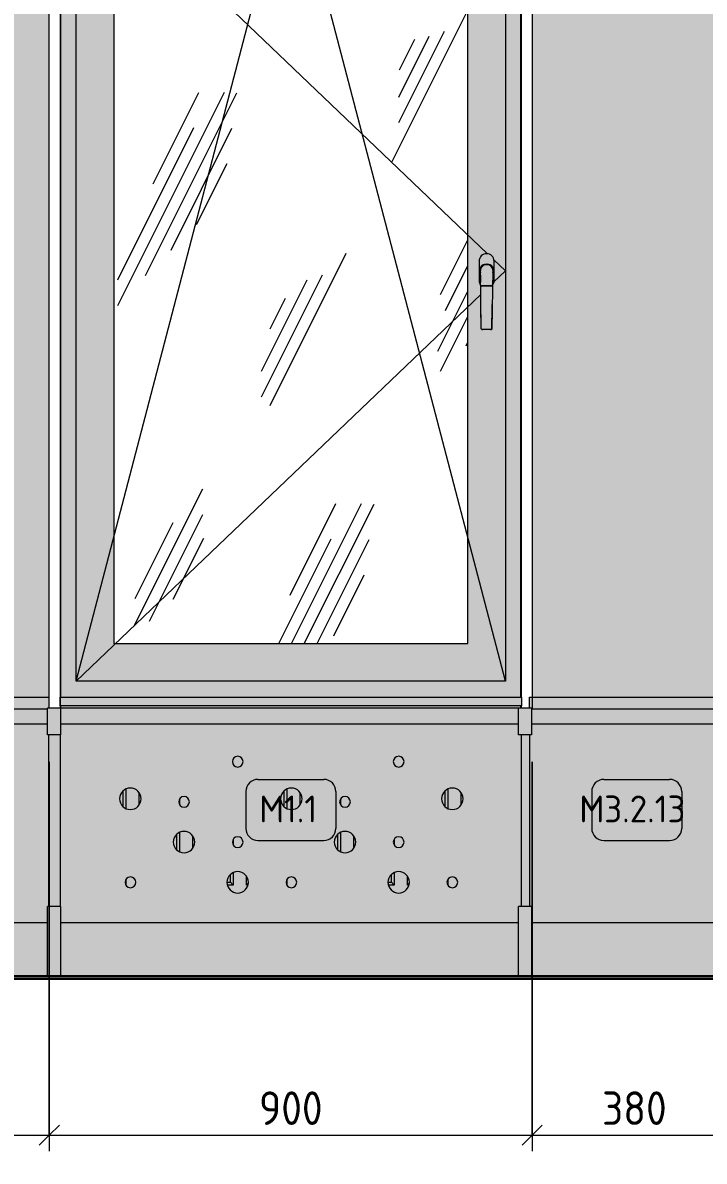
# Model space of a CAD drawing. Header units: millimetres. Extents: x 98018 to 155899, y -1987 to 21700.
# Drawn here: x 118509 to 119779, y 3855 to 5978 of the extents above; entities that cross this region are included whole.
import ezdxf

# ---------------------------------------------------------------- set-up
doc = ezdxf.new("R2010")
doc.units = ezdxf.units.MM
for name, color, linetype, lineweight in [('A-ANNO-DIMS', 7, 'Continuous', 9), ('A-ANNO-DIMS-25', 7, 'Continuous', 9), ('A-GLAZ', 7, 'Continuous', 9), ('A-WALL-PATT', 7, 'Continuous', 9), ('I-WALL', 7, 'Continuous', 9), ('M-EQPM', 7, 'Continuous', 9), ('Знаки', 7, 'Continuous', 9), ('Марки для знаков', 7, 'Continuous', 9)]:
    doc.layers.add(name, color=color, linetype=linetype, lineweight=lineweight)
doc.layers.add('A-FLOR-FNSH-2', color=7, linetype='Continuous', lineweight=30, true_color=0x3c3c3c)
doc.layers.add('M-EQPM-1', color=7, linetype='Continuous', lineweight=9, true_color=0xe6e6e6, transparency=0.7)
doc.styles.add('GOST Common_1', font='GOST_Common.ttf', dxfattribs={"height": 50})
doc.styles.add('ISOCPEUR_1', font='isocpeur.ttf', dxfattribs={"width": 0.9, "height": 62.5})
doc.dimstyles.new('ISO-2_5_0_9К_БОЛЬШОЙ_1', dxfattribs={"dimscale": 304.8, "dimtxt": 62.248823, "dimasz": 0.123031, "dimexe": 0.098425, "dimexo": 0.246063, "dimgap": 0, "dimtad": 1, "dimdec": 0, "dimrnd": 10, "dimzin": 0, "dimdsep": 46, "dimtxsty": 'ISOCPEUR_1', "dimblk1": 'OBLIQUE', "dimblk2": 'OBLIQUE', "dimsah": 1, "dimcen": 0.09, "dimdle": 0.098425, "dimazin": 0, "dimtfac": 1, "dimtdec": 4, "dimtix": 1, "dimtmove": 0, "dimatfit": 3, "dimfxl": 1, "dimtvp": 1, "dimtolj": 1, "dimtzin": 0, "dimarcsym": 2})

# ---------------------------------------------------------------- blocks, each defined once
blk = doc.blocks.new('120_Окно_СКБ_1Ст - 120_Окно_СКБ_1Ст 900х2500_h_ с форточкой-V44-Развертка 2_49-1')
at = {"layer": 'A-GLAZ'}
h = blk.add_hatch(color=256, dxfattribs=at)
h.paths.add_polyline_path([(107400.3, 4700), (107729.4, 4700), (107729.4, 4704), (106871.4, 4704), (106871.4, 4700), (107399.6, 4700)])
h.paths.add_polyline_path([(107296.5, 4720), (107729.4, 4720), (107729.4, 7180), (106871.4, 7180), (106871.4, 4720), (107294.4, 4720)])
h.paths.add_polyline_path([(107081.3, 4750), (106900.4, 4750), (106900.4, 6280), (107700.4, 6280), (107700.4, 4750), (107159.8, 4750)])
h.paths.add_polyline_path([(106922.1, 6310), (106900.4, 6310), (106900.4, 7150), (107700.4, 7150), (107700.4, 6310), (106970.4, 6310)])
h = blk.add_hatch(color=256, dxfattribs=at)
h.paths.add_polyline_path([(106920.4, 4750), (107700.4, 4750), (107700.4, 6280), (106900.4, 6280), (106900.4, 4750)])
h.paths.add_polyline_path([(107630.4, 4820), (106970.4, 4820), (106970.4, 6210), (107630.4, 6210), (107630.4, 4927.1)])
h.paths.add_polyline_path([(107669, 5405.5), (107656.5, 5405.8), (107655.6, 5406.3), (107655.4, 5406.6), (107654.3, 5488.8), (107653.3, 5490), (107651.9, 5493.4), (107651.4, 5497), (107651.4, 5533), (107652.2, 5537.3), (107653.3, 5540), (107655.5, 5542.9), (107658.4, 5545.1), (107662.3, 5546.6), (107665.4, 5547), (107669.1, 5546.5), (107672.4, 5545.1), (107675.3, 5542.9), (107677.6, 5540), (107679, 5536.6), (107679.4, 5533), (107679.4, 5497), (107679, 5493.4), (107677.6, 5490), (107676.5, 5488.6), (107676.2, 5465.4), (107675.3, 5406.3), (107674.4, 5405.7), (107672.4, 5405.5)])
h = blk.add_hatch(dxfattribs=at)
h.set_pattern_fill('FP_13', color=256, style=0, pattern_type=2)
h.set_pattern_definition([(63.435, (63.5, 31.75), (-255.5833, 766.7475), [317.5, -190.5, 317.5, -190.5, -403.903]), (63.435, (63.5, 31.75), (-255.5833, 766.7475), [-1016, 127, -276.903]), (63.435, (47.6, 47.6), (-255.5833, 766.7475), [254, -317.5, 190.5, -190.5, -467.403]), (63.435, (47.6, 47.6), (-255.5833, 766.7475), [-952.5, 222.25, -245.153]), (63.435, (47.6, 95.25), (-255.5833, 766.7475), [190.5, -381, 127, -190.5, -530.903]), (63.435, (47.6, 95.25), (-255.5833, 766.7475), [-889, 285.75, -245.153]), (63.435, (95.25, 47.6), (-255.5833, 766.7475), [190.5, -381, 158.75, -6404.653]), (63.435, (142.9, 95.25), (-255.5833, 766.7475), [95.25, -476.25, 63.5, -6499.903]), (63.435, (63.5, 174.6), (-255.5833, 766.7475), [63.5, -476.25, 63.5, -254, -562.653]), (63.435, (63.5, 174.6), (-255.5833, 766.7475), [-857.25, 158.75, -403.903]), (63.435, (349.25, 127), (-255.5833, 766.7475), [317.5, -476.25, 381, -251.503]), (63.435, (349.25, 79.4), (-255.5833, 766.7475), [444.5, -317.5, 476.25, -188.003]), (63.435, (381, 95.25), (-255.5833, 766.7475), [508, -254, 381, -276.903]), (63.435, (428.6, 142.9), (-255.5833, 766.7475), [317.5, -444.5, 254, -403.903]), (63.435, (381, 238.1), (-255.5833, 766.7475), [158.75, -635, 190.5, -435.653]), (63.435, (476.25, 190.5), (-255.5833, 766.7475), [127, -635, 127, -530.903])])
h.paths.add_polyline_path([(106970.4, 4820), (107630.4, 4820), (107630.4, 6210), (106970.4, 6210), (106970.4, 4927.1)])
h = blk.add_hatch(color=256, dxfattribs=at)
h.paths.add_polyline_path([(107653.4, 5515.3), (107653.6, 5516.9), (107653.4, 5515.4)])
h.paths.add_polyline_path([(107654.4, 5488.6), (107653.4, 5514.7), (107653.3, 5518.7), (107653.6, 5519), (107653.9, 5519.4), (107654.2, 5521.1), (107654.9, 5522.3), (107656.9, 5524.6), (107657.1, 5524.2), (107657.8, 5524.9), (107657.6, 5525.1), (107659.7, 5526.4), (107662.4, 5527.2), (107666.4, 5527.5), (107670.2, 5526.8), (107673, 5525.3), (107675.3, 5523.2), (107676.8, 5520.7), (107677.5, 5518.8), (107677.3, 5518.5), (107677.7, 5517), (107677.6, 5514.7), (107677, 5504.3), (107676.5, 5488.6), (107677.6, 5490), (107679, 5493.6), (107679.4, 5498.4), (107679.4, 5533), (107678.7, 5537.3), (107677.6, 5540), (107675.3, 5542.9), (107672.4, 5545.1), (107669.1, 5546.5), (107665.4, 5547), (107661.8, 5546.5), (107658.4, 5545.1), (107655.5, 5542.9), (107653.3, 5540), (107651.9, 5536.6), (107651.4, 5533), (107651.4, 5497), (107651.9, 5493.4), (107653.3, 5490), (107654.3, 5488.8)])
for points in [[(107654.4, 5486.2), (107655, 5486.6), (107657.4, 5486.9), (107658.4, 5486.9), (107660.4, 5508.5), (107661.4, 5517.1), (107662.9, 5524.1), (107663.9, 5527.4), (107660.7, 5526.8), (107658.3, 5525.7), (107657.5, 5525), (107657.8, 5524.8), (107657.1, 5524.2), (107656.9, 5524.6), (107655.7, 5523.3), (107654.1, 5520.7), (107653.9, 5520.4), (107653.7, 5519.2), (107653.3, 5518.7), (107653.4, 5514.7), (107653.7, 5510.2), (107654.4, 5486.2)], [(107658.4, 5486.9), (107672.4, 5486.9), (107670.3, 5510.6), (107669.1, 5518.8), (107667.9, 5524.1), (107666.4, 5527.5), (107664.3, 5527.2), (107663.3, 5525.1), (107662.3, 5521.4), (107661.4, 5517.1), (107659.9, 5504.3), (107658.5, 5487.8)], [(107658.4, 5405.5), (107658.4, 5486.9), (107655, 5486.6), (107654.4, 5486.1), (107655.6, 5406.3), (107656.5, 5405.8), (107657.7, 5405.5)], [(107672.4, 5405.5), (107672.4, 5486.9), (107658.4, 5486.9), (107658.4, 5405.5), (107669, 5405.5)], [(107672.4, 5405.5), (107674.6, 5405.8), (107675.3, 5406.3), (107675.4, 5406.6), (107676.3, 5486.4), (107674.7, 5486.8), (107672.4, 5486.9), (107672.4, 5412.5)], [(107676.4, 5485.4), (107676.4, 5485.5), (107676.4, 5485.5)]]:
    blk.add_hatch(color=256, dxfattribs=at).paths.add_polyline_path(points)
h = blk.add_hatch(color=256, dxfattribs=at)
h.paths.add_polyline_path([(107676.4, 5486.2), (107677.4, 5512.5), (107677.6, 5518), (107677.5, 5518.8), (107677.5, 5519.2), (107675.8, 5522.6), (107674, 5524.6), (107671.3, 5526.4), (107668.5, 5527.2), (107666.5, 5527.4), (107667.7, 5524.8), (107668.5, 5522.1), (107669.4, 5517.1), (107670.9, 5504.8), (107672.8, 5486.9), (107675.9, 5486.6), (107676.3, 5486.3)])
h.paths.add_polyline_path([(107676.8, 5519.7), (107676.4, 5520.7), (107676.8, 5519.9)])
for p, q in [((106850.4, 4700), (106850.4, 7200)), ((107750.4, 7200), (107750.4, 4700)), ((106900.4, 4750), (106900.4, 6280)), ((106900.4, 4750), (107300.4, 6280)), ((106900.4, 6280), (107667.2, 5546.8)), ((107700.4, 4750), (107300.4, 6280)), ((107700.4, 6280), (107700.4, 4750)), ((106970.4, 6210), (106970.4, 4820)), ((107630.4, 4820), (107630.4, 6210)), ((107651.4, 5533), (107651.4, 5497)), ((107651.4, 5533), (107651.4, 5497)), ((107664.4, 5527.5), (107666.5, 5527.5)), ((107664.4, 5527.5), (107666.4, 5527.5)), ((107666.5, 5526.5), (107664.4, 5526.5)), ((107679.1, 5535.4), (107700.4, 5515)), ((107679.4, 5497), (107679.4, 5533)), ((107679.4, 5497), (107679.4, 5533)), ((107652.9, 5514), (107652.9, 5516)), ((107655.4, 5406.6), (107654, 5515.8)), ((107676.9, 5516), (107675.4, 5406.6)), ((107677.9, 5516), (107677.9, 5514)), ((107700.4, 5515), (107679.1, 5494.6)), ((107654.4, 5486.2), (107654.4, 5485.5)), ((107654.4, 5485.5), (107654.4, 5486.2)), ((107654.4, 5485.5), (107654.4, 5485.5)), ((107656.5, 5486.8), (107657.4, 5486.9)), ((107657.4, 5486.9), (107658.4, 5486.9)), ((107672.4, 5486.9), (107658.4, 5486.9)), ((107658.4, 5486.9), (107672.4, 5486.9)), ((107672.4, 5486.9), (107673.5, 5486.9)), ((107673.5, 5486.9), (107674.4, 5486.8)), ((107676.4, 5485.5), (107676.4, 5486.2)), ((107676.4, 5486.2), (107676.4, 5485.5)), ((107654.6, 5471.2), (106900.4, 4750)), ((107672.4, 5405.5), (107658.4, 5405.5)), ((107672.4, 5405.5), (107658.4, 5405.5)), ((106970.4, 4820), (107630.4, 4820)), ((107700.4, 4750), (106900.4, 4750)), ((107750.4, 4700), (106850.4, 4700))]:
    blk.add_line(p, q, dxfattribs=at)
at = {"layer": 'A-GLAZ', "flags": 128}
for points in [[(107652.9, 5516), (107653.3, 5519), (107654.5, 5521.7), (107656.3, 5524.1), (107658.7, 5526), (107661.5, 5527.1), (107664.4, 5527.5)], [(107666.4, 5527.5), (107669.4, 5527.1), (107672.2, 5526), (107674.6, 5524.1), (107676.4, 5521.7), (107677.6, 5519), (107677.9, 5516)], [(107653.6, 5510.2), (107653.3, 5511), (107652.9, 5514)], [(107653.4, 5511.2), (107653.5, 5510.5), (107653.9, 5504.4), (107654.1, 5497.4), (107654.2, 5493.6)], [(107677.5, 5511.2), (107677.4, 5510.5), (107677, 5504.4), (107676.8, 5497.4), (107676.7, 5493.6)], [(107677.9, 5514), (107677.6, 5511), (107677.3, 5510.2)], [(107658.4, 5486.9), (107657.4, 5486.9), (107656.5, 5486.8), (107655.6, 5486.7), (107655, 5486.6), (107654.6, 5486.4), (107654.4, 5486.2)], [(107654.4, 5486.2), (107654.6, 5486.4), (107655, 5486.6)], [(107655, 5486.6), (107655.6, 5486.7), (107656.4, 5486.8)], [(107676.4, 5486.2), (107676.3, 5486.4), (107675.9, 5486.6), (107675.3, 5486.7), (107674.4, 5486.8), (107673.5, 5486.9), (107672.4, 5486.9)], [(107674.4, 5486.8), (107675.3, 5486.7), (107675.9, 5486.6)], [(107675.9, 5486.6), (107676.3, 5486.4), (107676.4, 5486.2)], [(107655.4, 5406.6), (107654.9, 5447.7), (107654.8, 5457.5)], [(107675.4, 5406.6), (107676, 5447.7), (107676.1, 5457.5)], [(107658.4, 5405.5), (107657.7, 5405.5), (107656.9, 5405.6), (107656.3, 5405.8), (107655.9, 5406), (107655.6, 5406.3), (107655.4, 5406.6)], [(107675.4, 5406.6), (107675.3, 5406.3), (107675, 5406), (107674.6, 5405.8), (107673.9, 5405.6), (107673.2, 5405.5), (107672.4, 5405.5)]]:
    blk.add_lwpolyline(points, dxfattribs=at)
at = {"layer": 'A-GLAZ'}
for centre, radius, start, end in [((107665.4, 5533), 14, 0, 180), ((107665.4, 5533), 14, 0, 180), ((107664.4, 5516), 11.5, 90.2744, 204.8614), ((107664.4, 5516), 10.5, 90.2744, 181.3109), ((107666.4, 5516), 11.5, 335.1322, 89.7256), ((107666.4, 5516), 10.5, 0.0023, 89.7256), ((107665.4, 5497), 14, 180, 217.3919), ((107665.4, 5497), 14, 180, 217.174), ((107665.4, 5497), 14, 322.6053, 0), ((107665.4, 5497), 14, 322.826, 0)]:
    blk.add_arc(centre, radius, start, end, dxfattribs=at)
for centre, start_param, end_param in [((107658.5, 5406.6), 3.142903, 4.711079), ((107672.4, 5406.6), 4.713699, 6.278048)]:
    blk.add_ellipse(centre, major_axis=(3, 0), ratio=0.374607, start_param=start_param, end_param=end_param, dxfattribs=at)
blk = doc.blocks.new('radiator_prado_classic_z_tip_30_po exemplyaru - Classic Z Тип 30-300-V45-Развертка 2_49-1')
at = {"layer": 'M-EQPM-1'}
h = blk.add_hatch(color=256, dxfattribs=at)
h.paths.add_polyline_path([(107501.5, 4355), (107506.7, 4355.7), (107511.5, 4357.7), (107515.6, 4360.9), (107519, 4365.3), (107520.8, 4370), (107521.5, 4375.3), (107520.8, 4380.2), (107518.8, 4385), (107515.6, 4389.1), (107511.2, 4392.5), (107506.5, 4394.3), (107501.5, 4395), (107495.7, 4394.1), (107491.5, 4392.3), (107487.4, 4389.1), (107484.2, 4385), (107482.2, 4380.2), (107481.5, 4375), (107482.2, 4369.8), (107484.2, 4365), (107488.2, 4360.2), (107492.5, 4357.3), (107496.3, 4355.7)])
h.paths.add_polyline_path([(107201.5, 4355), (107206.7, 4355.7), (107211.5, 4357.7), (107215.6, 4360.9), (107219, 4365.3), (107220.8, 4370), (107221.5, 4375), (107220.8, 4380.2), (107218.8, 4385), (107215.6, 4389.1), (107211.2, 4392.5), (107206.5, 4394.3), (107201.5, 4395), (107196.3, 4394.3), (107191.5, 4392.3), (107187.4, 4389.1), (107184.2, 4385), (107182.2, 4380.2), (107181.5, 4375), (107182.2, 4369.8), (107184.2, 4365), (107187.4, 4360.9), (107191.5, 4357.7), (107196.3, 4355.7), (107199.1, 4355.3)])
h.paths.add_polyline_path([(107601.5, 4365), (107605, 4365.7), (107606.5, 4366.3), (107608.6, 4367.9), (107610.2, 4370), (107611.3, 4373.3), (107611.5, 4375), (107611, 4378), (107610.2, 4380), (107608.6, 4382.1), (107606.5, 4383.7), (107604.1, 4384.7), (107601.5, 4385), (107598.9, 4384.7), (107596.5, 4383.7), (107594.3, 4381.9), (107592.8, 4380), (107591.8, 4377.6), (107591.5, 4375), (107591.8, 4372.4), (107592.9, 4369.9), (107594.4, 4367.9), (107596.7, 4366.3), (107598.9, 4365.3)])
h.paths.add_polyline_path([(107301.5, 4365), (107304.1, 4365.3), (107306.5, 4366.3), (107309, 4368.4), (107310.5, 4370.8), (107311.2, 4372.4), (107311.5, 4375), (107311, 4378), (107310.2, 4380), (107308.6, 4382.1), (107306.5, 4383.7), (107304.1, 4384.7), (107301.5, 4385), (107298.9, 4384.7), (107296.5, 4383.7), (107294.4, 4382.1), (107292.8, 4380), (107291.8, 4377.6), (107291.5, 4375), (107291.8, 4372.4), (107292.9, 4369.9), (107294.4, 4367.9), (107297.2, 4366), (107298.9, 4365.3)])
h.paths.add_polyline_path([(107001.5, 4365), (107004.1, 4365.3), (107006.5, 4366.3), (107008.6, 4367.9), (107010.2, 4370), (107011.2, 4372.4), (107011.5, 4375), (107011, 4378), (107010.2, 4380), (107008.6, 4382.1), (107006.5, 4383.7), (107004.1, 4384.7), (107001.5, 4385), (106998.9, 4384.7), (106996.3, 4383.5), (106994.4, 4382.1), (106992.8, 4380), (106991.8, 4377.6), (106991.5, 4374.9), (106991.8, 4372.4), (106992.9, 4369.9), (106994.4, 4367.9), (106996.5, 4366.3), (106998.9, 4365.3)])
h.paths.add_polyline_path([(107401.5, 4430), (107406.7, 4430.7), (107411.5, 4432.7), (107415.6, 4435.9), (107418.8, 4440), (107420.8, 4445), (107421.5, 4450), (107420.8, 4455.2), (107418.8, 4460), (107415.6, 4464.1), (107411.2, 4467.5), (107406.5, 4469.3), (107401.5, 4470), (107395.4, 4468.9), (107391.5, 4467.3), (107387.4, 4464.1), (107384.2, 4460), (107382.2, 4455.2), (107381.5, 4450), (107382.2, 4444.8), (107384.2, 4440), (107387.9, 4435.4), (107391.5, 4432.7), (107396.3, 4430.7), (107399.8, 4430.2)])
h.paths.add_polyline_path([(107101.5, 4430), (107106.7, 4430.7), (107111.5, 4432.7), (107115.6, 4435.9), (107118.8, 4440), (107120.8, 4445), (107121.5, 4450), (107120.5, 4455.8), (107118.8, 4460), (107115.6, 4464.1), (107111.5, 4467.3), (107106.5, 4469.3), (107101.5, 4470), (107096.3, 4469.3), (107091.5, 4467.3), (107087.4, 4464.1), (107084.2, 4460), (107082.2, 4455.2), (107081.5, 4450), (107082.2, 4444.8), (107084.2, 4440), (107087.9, 4435.4), (107091.5, 4432.7), (107096.3, 4430.7)])
h.paths.add_polyline_path([(107201.5, 4440), (107204.1, 4440.3), (107206.7, 4441.5), (107208.6, 4442.9), (107210.2, 4445), (107211.3, 4448.5), (107211.5, 4450), (107211.2, 4452.6), (107210.2, 4455), (107208, 4457.5), (107206.5, 4458.7), (107204.1, 4459.7), (107201.5, 4460), (107198.9, 4459.7), (107196.5, 4458.7), (107194.4, 4457.1), (107192.8, 4455), (107191.8, 4452.6), (107191.5, 4450), (107191.8, 4447.4), (107192.9, 4444.9), (107194.5, 4442.9), (107196.5, 4441.3), (107199.1, 4440.3)])
h.paths.add_polyline_path([(107501.5, 4440), (107504.1, 4440.3), (107506.7, 4441.5), (107508.6, 4442.9), (107510.2, 4445), (107511.2, 4447.4), (107511.5, 4450), (107511.2, 4452.6), (107510.2, 4455), (107508.6, 4457.1), (107506.5, 4458.7), (107503.2, 4459.8), (107501.5, 4460), (107498.9, 4459.7), (107496.5, 4458.7), (107494.4, 4457.1), (107492.8, 4455), (107491.8, 4452.6), (107491.6, 4449.6), (107491.8, 4447.4), (107493.5, 4444.1), (107494.4, 4442.9), (107496.5, 4441.3), (107498.9, 4440.3), (107500.9, 4440.1)])
h.paths.add_polyline_path([(107601.5, 4510.7), (107606.7, 4511.4), (107611.5, 4513.4), (107615.6, 4516.5), (107618.8, 4520.7), (107620.8, 4525.5), (107621.5, 4530.7), (107620.8, 4535.9), (107618.8, 4540.7), (107615.6, 4544.8), (107611.5, 4548), (107606.7, 4550), (107601.5, 4550.7), (107596.3, 4550), (107591.5, 4548), (107587.4, 4544.8), (107584.2, 4540.7), (107582.2, 4535.9), (107581.5, 4530.7), (107582.2, 4525.5), (107584.2, 4520.7), (107587.9, 4516.1), (107591.7, 4513.3), (107596.3, 4511.4), (107598.9, 4511)])
h.paths.add_polyline_path([(107301.5, 4510.7), (107306.7, 4511.4), (107311.5, 4513.4), (107315.6, 4516.5), (107318.8, 4520.7), (107320.8, 4525.5), (107321.5, 4530.7), (107320.8, 4535.9), (107318.8, 4540.7), (107315.6, 4544.8), (107311.5, 4548), (107306.7, 4550), (107301.5, 4550.7), (107296.3, 4550), (107291.5, 4548), (107287.4, 4544.8), (107284.2, 4540.7), (107282.2, 4535.9), (107281.5, 4530.5), (107282.2, 4525.5), (107284.2, 4520.7), (107287.9, 4516.1), (107291.5, 4513.4), (107296.3, 4511.4), (107298.9, 4511)])
h.paths.add_polyline_path([(107001.5, 4510.7), (107006.7, 4511.4), (107011.5, 4513.4), (107015.6, 4516.5), (107018.8, 4520.7), (107020.8, 4525.5), (107021.5, 4530.7), (107020.8, 4535.9), (107018.8, 4540.7), (107015.6, 4544.8), (107011.5, 4548), (107006.7, 4550), (107001.5, 4550.7), (106996.3, 4550), (106991.5, 4548), (106987.4, 4544.8), (106984.2, 4540.7), (106982.2, 4535.9), (106981.5, 4530.7), (106982.2, 4525.5), (106984.2, 4520.7), (106987.9, 4516.1), (106991.5, 4513.4), (106996.5, 4511.3), (106998.9, 4511)])
h.paths.add_polyline_path([(107401.5, 4515), (107404.1, 4515.3), (107406.7, 4516.5), (107408.6, 4517.9), (107410.2, 4520), (107411.2, 4522.4), (107411.5, 4525), (107410.9, 4528.2), (107410.2, 4530), (107408.6, 4532.1), (107406.5, 4533.7), (107404.1, 4534.7), (107401.5, 4535), (107398.9, 4534.7), (107396.5, 4533.7), (107394.4, 4532.1), (107392.8, 4530), (107391.8, 4527.6), (107391.5, 4525), (107391.8, 4522.4), (107392.9, 4519.9), (107394.4, 4517.9), (107396.5, 4516.3), (107398.9, 4515.3)])
h.paths.add_polyline_path([(107101.5, 4515), (107104.1, 4515.3), (107106.7, 4516.5), (107108.6, 4517.9), (107110.2, 4520), (107111.2, 4522.4), (107111.5, 4525), (107111.2, 4527.6), (107109.8, 4530.5), (107108.6, 4532.1), (107106.5, 4533.7), (107104.1, 4534.7), (107101.5, 4535), (107098.9, 4534.7), (107096.5, 4533.7), (107094.4, 4532.1), (107092.8, 4530), (107091.8, 4527.6), (107091.5, 4525), (107091.8, 4522.4), (107092.9, 4519.9), (107094.4, 4517.9), (107096.5, 4516.3), (107099.1, 4515.3), (107101.5, 4515)])
h.paths.add_polyline_path([(107501.5, 4590), (107504.1, 4590.3), (107506.7, 4591.5), (107508.6, 4592.9), (107510.2, 4595), (107511.2, 4597.4), (107511.4, 4600.4), (107510.8, 4603.5), (107509.8, 4605.4), (107508.2, 4607.3), (107506.3, 4608.8), (107504.1, 4609.7), (107501, 4609.9), (107498.9, 4609.7), (107496.2, 4608.4), (107494.1, 4606.7), (107492.8, 4604.8), (107491.8, 4602.6), (107491.5, 4600), (107491.8, 4597.4), (107493.5, 4594.1), (107494.4, 4592.9), (107496.5, 4591.3), (107498.9, 4590.3)])
h.paths.add_polyline_path([(107201.5, 4590), (107204.1, 4590.3), (107206.7, 4591.5), (107208.6, 4592.9), (107210.2, 4595), (107211.3, 4598.4), (107211.5, 4600), (107211, 4603.1), (107210.2, 4605), (107208.6, 4607.1), (107206.3, 4608.8), (107204.1, 4609.7), (107201.5, 4610), (107198, 4609.3), (107195.8, 4608.1), (107193.8, 4606.3), (107192.6, 4604.3), (107191.8, 4602.6), (107191.5, 4600), (107191.8, 4597.4), (107192.9, 4594.9), (107194.4, 4592.9), (107196.5, 4591.3), (107199.1, 4590.3)])
at = {"layer": 'M-EQPM'}
for p, q in [((106987.9, 4516.1), (106987.9, 4545.3)), ((106992.9, 4548.6), (106992.9, 4512.8)), ((107287.9, 4516.1), (107287.9, 4545.3)), ((107292.9, 4548.6), (107292.9, 4512.8)), ((107587.9, 4516.1), (107587.9, 4545.3)), ((107592.9, 4548.6), (107592.9, 4512.8)), ((107017.9, 4519.5), (107017.9, 4541.8)), ((107092.9, 4530.1), (107092.9, 4519.9)), ((107317.9, 4519.5), (107317.9, 4541.8)), ((107392.9, 4530.1), (107392.9, 4519.9)), ((107617.9, 4519.5), (107617.9, 4541.8)), ((107087.9, 4435.4), (107087.9, 4464.6)), ((107092.9, 4467.9), (107092.9, 4432.1)), ((107117.9, 4439), (107117.9, 4461.1)), ((107387.9, 4435.4), (107387.9, 4464.6)), ((107392.9, 4467.9), (107392.9, 4432.1)), ((107417.9, 4439), (107417.9, 4461.1)), ((107192.9, 4455.1), (107192.9, 4444.9)), ((107492.9, 4455.1), (107492.9, 4444.9)), ((106992.9, 4380.1), (106992.9, 4370)), ((107181.5, 4375), (107187.9, 4375)), ((107187.9, 4375), (107187.9, 4389.6)), ((107192.9, 4370), (107187.9, 4375)), ((107192.9, 4392.9), (107192.9, 4370)), ((107217.9, 4370), (107217.9, 4386.1)), ((107221.3, 4373.3), (107217.9, 4370)), ((107292.9, 4380.1), (107292.9, 4370)), ((107481.5, 4375), (107487.9, 4375)), ((107487.9, 4375), (107487.9, 4389.6)), ((107492.9, 4370), (107487.9, 4375)), ((107492.9, 4392.9), (107492.9, 4370)), ((107517.9, 4370), (107517.9, 4386.1)), ((107521.3, 4373.3), (107517.9, 4370)), ((107592.9, 4380.1), (107592.9, 4370)), ((107192.9, 4370), (107182.2, 4370)), ((107220.8, 4370), (107217.9, 4370)), ((107492.9, 4370), (107482.2, 4370)), ((107520.8, 4370), (107517.9, 4370))]:
    blk.add_line(p, q, dxfattribs=at)
blk = doc.blocks.new('Зашивка радиатора_ с перфорацией М1_1 - Зашивка радиатора_ с перфорацией М1_1-V47-Развертка 2_49-1')
at = {"layer": 'Знаки'}
blk.add_hatch(color=256, dxfattribs=at).paths.add_polyline_path([(107730.4, 4704), (107730.7, 4704), (107730.7, 4720), (106870.5, 4720), (106870.5, 4704), (107709.4, 4704)])
h = blk.add_hatch(color=256, dxfattribs=at)
h.paths.add_polyline_path([(107552.4, 4300), (107724.8, 4300), (107724.8, 4330), (107730.5, 4330), (107730.5, 4650), (107724.8, 4650), (107724.8, 4670), (106871.3, 4669.8), (106871.3, 4650), (106870.5, 4650), (106870.5, 4330), (106871.3, 4330), (106871.3, 4300), (107395.4, 4300)])
h.paths.add_polyline_path([(107501.5, 4355), (107496.3, 4355.7), (107491.5, 4357.7), (107487.4, 4360.9), (107484, 4365.3), (107482.2, 4370), (107481.5, 4375), (107482.2, 4380.2), (107484.2, 4385), (107487.9, 4389.6), (107491.5, 4392.3), (107496.5, 4394.3), (107501.5, 4395), (107506.7, 4394.3), (107511.5, 4392.3), (107515.6, 4389.1), (107519, 4384.7), (107520.8, 4380), (107521.5, 4375), (107520.7, 4369.4), (107518.8, 4365), (107515.6, 4360.9), (107511.5, 4357.7), (107506.7, 4355.7)])
h.paths.add_polyline_path([(107201.5, 4355), (107196.3, 4355.7), (107191.5, 4357.7), (107187.2, 4361.1), (107183.9, 4365.6), (107182.2, 4370), (107181.5, 4375), (107182.2, 4380.2), (107184.2, 4385), (107187.9, 4389.6), (107191.5, 4392.3), (107196.5, 4394.3), (107201.5, 4395), (107206.7, 4394.3), (107211.5, 4392.3), (107215.8, 4388.9), (107219, 4384.7), (107220.8, 4380), (107221.5, 4375), (107220.8, 4369.8), (107218.5, 4364.5), (107215.6, 4360.9), (107211.5, 4357.7), (107206.7, 4355.7)])
h.paths.add_polyline_path([(107601.5, 4365), (107598.9, 4365.3), (107596.5, 4366.3), (107594.4, 4367.9), (107592.8, 4370.2), (107591.8, 4372.4), (107591.5, 4375), (107592, 4378), (107592.9, 4380.1), (107594.4, 4382.1), (107596.5, 4383.7), (107598.9, 4384.7), (107601.5, 4385), (107604.1, 4384.7), (107606.5, 4383.7), (107608.6, 4382.1), (107610.2, 4380), (107611.3, 4376.7), (107611.5, 4375), (107611.2, 4372.4), (107610.2, 4370), (107608.6, 4367.9), (107606.5, 4366.3), (107604.1, 4365.3)])
h.paths.add_polyline_path([(107301.5, 4365), (107298.9, 4365.3), (107296.5, 4366.3), (107294.4, 4367.9), (107292.8, 4370.2), (107291.8, 4372.4), (107291.5, 4375), (107292, 4378), (107292.9, 4380.1), (107294.4, 4382.1), (107296.5, 4383.7), (107298.9, 4384.7), (107301.5, 4385), (107304.1, 4384.7), (107306.5, 4383.7), (107308.6, 4382.1), (107310.2, 4380), (107311.2, 4377.6), (107311.5, 4375), (107311.2, 4372.4), (107310.2, 4370), (107308.6, 4367.9), (107306.5, 4366.3), (107304.1, 4365.3)])
h.paths.add_polyline_path([(107001.5, 4365), (106998.9, 4365.3), (106996.5, 4366.3), (106994.4, 4367.9), (106992.8, 4370), (106991.8, 4372.4), (106991.5, 4375), (106992, 4378), (106992.9, 4380.1), (106994.4, 4382.1), (106996.5, 4383.7), (106998.9, 4384.7), (107001.5, 4385), (107004.1, 4384.7), (107006.5, 4383.7), (107008.6, 4382.1), (107010.2, 4380), (107011.2, 4377.6), (107011.5, 4375), (107011.2, 4372.4), (107010.2, 4370), (107008.6, 4367.9), (107006.5, 4366.3), (107004.1, 4365.3), (107002.8, 4365.2)])
h.paths.add_polyline_path([(107401.5, 4430), (107395.4, 4431.1), (107391.5, 4432.7), (107387.4, 4435.9), (107384.2, 4440), (107382.2, 4444.8), (107381.5, 4450), (107382.2, 4455.2), (107384.2, 4460), (107387.9, 4464.6), (107391.5, 4467.3), (107396.5, 4469.3), (107401.5, 4470), (107406.7, 4469.3), (107411.5, 4467.3), (107415.6, 4464.1), (107419, 4459.7), (107420.8, 4455), (107421.5, 4450), (107420.8, 4444.8), (107418.8, 4440), (107415.6, 4435.9), (107411.5, 4432.7), (107406.7, 4430.7)])
h.paths.add_polyline_path([(107101.5, 4430), (107096.3, 4430.7), (107091.5, 4432.7), (107087.4, 4435.9), (107084.2, 4440), (107082.2, 4444.8), (107081.5, 4450), (107082.2, 4455.2), (107084.2, 4460), (107087.9, 4464.6), (107091.5, 4467.3), (107096.5, 4469.3), (107101.5, 4470), (107106.7, 4469.3), (107111.5, 4467.3), (107115.6, 4464.1), (107118.8, 4460), (107120.8, 4455), (107121.5, 4450), (107120.5, 4444.2), (107118.8, 4440), (107115.6, 4435.9), (107110.9, 4432.4), (107106.7, 4430.7)])
h.paths.add_polyline_path([(107201.5, 4440), (107198.9, 4440.3), (107196.5, 4441.3), (107194.4, 4442.9), (107192.8, 4445), (107191.8, 4447.4), (107191.5, 4450), (107191.8, 4452.6), (107192.9, 4455.1), (107194.4, 4457.1), (107196.5, 4458.7), (107199.1, 4459.7), (107201.5, 4460), (107204.1, 4459.7), (107206.5, 4458.7), (107208.6, 4457.1), (107210.2, 4455), (107211.2, 4452.6), (107211.5, 4450), (107211.2, 4447.4), (107209.5, 4444.2), (107208.6, 4442.9), (107206.5, 4441.3), (107204.1, 4440.3)])
h.paths.add_polyline_path([(107501.5, 4440), (107498.9, 4440.3), (107496.5, 4441.3), (107494.4, 4442.9), (107492.8, 4445), (107491.8, 4447.4), (107491.5, 4450), (107491.8, 4452.6), (107493.5, 4455.9), (107494.4, 4457.1), (107496.5, 4458.7), (107498.9, 4459.7), (107501.5, 4460), (107504.1, 4459.7), (107506.5, 4458.7), (107508.6, 4457.1), (107510.2, 4455), (107511.2, 4452.6), (107511.5, 4450), (107511.2, 4447.4), (107510.2, 4445), (107508.6, 4442.9), (107506.5, 4441.3), (107504.1, 4440.3)])
h.paths.add_polyline_path([(107601.5, 4510.7), (107596.3, 4511.4), (107591.5, 4513.4), (107587.4, 4516.5), (107584.2, 4520.7), (107582.2, 4525.5), (107581.5, 4530.7), (107582.2, 4535.9), (107584.2, 4540.7), (107587.4, 4544.8), (107591.7, 4548.1), (107596.3, 4550), (107601.5, 4550.7), (107606.7, 4550), (107611.5, 4548), (107615.6, 4544.8), (107618.8, 4540.7), (107620.8, 4535.9), (107621.5, 4530.7), (107620.8, 4525.5), (107618.8, 4520.7), (107615.6, 4516.5), (107611.5, 4513.4), (107606.5, 4511.3)])
h.paths.add_polyline_path([(107301.5, 4510.7), (107296.3, 4511.4), (107291.5, 4513.4), (107287.4, 4516.5), (107284.2, 4520.7), (107282.2, 4525.5), (107281.6, 4531.6), (107282.2, 4535.9), (107284.2, 4540.7), (107287.4, 4544.8), (107291.5, 4548), (107296.3, 4550), (107301.5, 4550.7), (107306.7, 4550), (107311.5, 4548), (107315.6, 4544.8), (107318.8, 4540.7), (107320.8, 4535.9), (107321.4, 4530), (107320.6, 4525), (107318.8, 4520.7), (107315.6, 4516.5), (107311.5, 4513.4), (107306.7, 4511.4), (107302, 4510.7)])
h.paths.add_polyline_path([(107001.5, 4510.7), (106996.3, 4511.4), (106991.5, 4513.4), (106987.4, 4516.5), (106984.2, 4520.7), (106982.2, 4525.5), (106981.5, 4530.7), (106982.2, 4535.9), (106984.2, 4540.7), (106987.4, 4544.8), (106991.5, 4548), (106996.3, 4550), (107001.5, 4550.7), (107006.7, 4550), (107011.5, 4548), (107015.6, 4544.8), (107018.8, 4540.7), (107020.8, 4535.9), (107021.4, 4530), (107020.6, 4525), (107018.8, 4520.7), (107015.6, 4516.5), (107011.5, 4513.4), (107006.7, 4511.4), (107002, 4510.7)])
h.paths.add_polyline_path([(107401.5, 4515), (107398.9, 4515.3), (107396.5, 4516.3), (107394.4, 4517.9), (107392.6, 4520.7), (107391.8, 4522.4), (107391.5, 4525), (107391.8, 4527.6), (107392.9, 4530.1), (107394.4, 4532.1), (107396.5, 4533.7), (107398.9, 4534.7), (107401.5, 4535), (107404.1, 4534.7), (107406.5, 4533.7), (107408.6, 4532.1), (107410.2, 4530), (107411.2, 4527.6), (107411.5, 4525), (107411.2, 4522.4), (107410, 4519.7), (107408.6, 4517.9), (107406.5, 4516.3), (107404.1, 4515.3)])
h.paths.add_polyline_path([(107101.5, 4515), (107098.9, 4515.3), (107096.3, 4516.5), (107094.4, 4517.9), (107092.6, 4520.7), (107091.8, 4522.4), (107091.5, 4525), (107091.8, 4527.6), (107093.2, 4530.5), (107094.4, 4532.1), (107096.5, 4533.7), (107098.9, 4534.7), (107101.5, 4535), (107104.1, 4534.7), (107106.5, 4533.7), (107108.6, 4532.1), (107110.2, 4530), (107111.2, 4527.6), (107111.5, 4525), (107111.2, 4522.4), (107110.2, 4520), (107108.6, 4517.9), (107106.5, 4516.3), (107104.1, 4515.3)])
h.paths.add_polyline_path([(107501.5, 4590), (107498.9, 4590.3), (107496.3, 4591.5), (107494.4, 4592.9), (107492.8, 4595), (107491.8, 4597.4), (107491.5, 4600.2), (107492, 4603.1), (107493.5, 4605.9), (107494.8, 4607.4), (107496.7, 4608.8), (107498.9, 4609.7), (107501.5, 4610), (107504.9, 4609.3), (107506.5, 4608.7), (107508.6, 4607.1), (107510.2, 4605), (107511.2, 4602.6), (107511.5, 4600), (107511.1, 4597.3), (107510.2, 4595), (107508.6, 4592.9), (107506.5, 4591.3), (107504.1, 4590.3)])
h.paths.add_polyline_path([(107201.5, 4590), (107198.9, 4590.3), (107196.3, 4591.5), (107194.4, 4593), (107192.4, 4596), (107191.7, 4598.4), (107191.6, 4600.5), (107192, 4603.1), (107192.8, 4605), (107194.4, 4607.1), (107196.5, 4608.7), (107199.1, 4609.7), (107201.5, 4610), (107204.9, 4609.3), (107207.2, 4608.1), (107208.6, 4607.1), (107210.2, 4605), (107211.2, 4602.6), (107211.5, 4600), (107211.2, 4597.4), (107210.2, 4595), (107208.6, 4592.9), (107206.5, 4591.3), (107204.1, 4590.3)])
for p, q in [((106870.5, 4720), (107730.7, 4720)), ((106870.5, 4704), (106870.5, 4720)), ((107730.7, 4720), (107730.7, 4704)), ((107730.7, 4704), (106870.5, 4704)), ((107724.8, 4670), (106871.3, 4670)), ((106870.5, 4650), (106870.5, 4330)), ((107730.5, 4330), (107730.5, 4650)), ((106871.3, 4300), (107724.8, 4300))]:
    blk.add_line(p, q, dxfattribs=at)
for centre, radius, start, end in [((107201.5, 4600), 10, 0, 180), ((107501.5, 4600), 10, 0, 180), ((107201.5, 4600), 10, 180, 0), ((107501.5, 4600), 10, 180, 0), ((107001.5, 4530.7), 20, 0, 180), ((107301.5, 4530.7), 20, 0, 180), ((107601.5, 4530.7), 20, 0, 180), ((107001.5, 4530.7), 20, 180, 0), ((107101.5, 4525), 10, 0, 180), ((107101.5, 4525), 10, 180, 0), ((107301.5, 4530.7), 20, 180, 0), ((107401.5, 4525), 10, 0, 180), ((107401.5, 4525), 10, 180, 0), ((107601.5, 4530.7), 20, 180, 0), ((107101.5, 4450), 20, 0, 180), ((107201.5, 4450), 10, 0, 180), ((107401.5, 4450), 20, 0, 180), ((107501.5, 4450), 10, 0, 180), ((107101.5, 4450), 20, 180, 0), ((107201.5, 4450), 10, 180, 0), ((107401.5, 4450), 20, 180, 0), ((107501.5, 4450), 10, 180, 0), ((107201.5, 4375), 20, 0, 180), ((107501.5, 4375), 20, 0, 180), ((107001.5, 4375), 10, 0, 180), ((107001.5, 4375), 10, 180, 0), ((107201.5, 4375), 20, 180, 0), ((107301.5, 4375), 10, 360, 180), ((107301.5, 4375), 10, 180, 0), ((107501.5, 4375), 20, 180, 0), ((107601.5, 4375), 10, 0, 180), ((107601.5, 4375), 10, 180, 0)]:
    blk.add_arc(centre, radius, start, end, dxfattribs=at)
blk = doc.blocks.new('Зашивка без перфорации М3_2_1 - М3_2_9-31134916-Развертка 2_49-1')
at = {"layer": 'Знаки'}
for points in [[(106767.2, 4697.9), (106847.3, 4698), (106847.3, 4700), (106849.7, 4700), (106849.7, 4720), (106071, 4720), (106071, 4697.9), (106453.1, 4697.9)], [(106071, 4300), (106847.3, 4300), (106847.3, 4330), (106849.5, 4330), (106849.5, 4650), (106847.3, 4650), (106847.3, 4670), (106071, 4670)]]:
    blk.add_hatch(color=256, dxfattribs=at).paths.add_polyline_path(points)
for p, q in [((106071, 4720), (106849.7, 4720)), ((106849.7, 4720), (106849.7, 4700)), ((106847.3, 4697.9), (106071, 4697.9)), ((106847.3, 4670), (106071, 4670)), ((106849.5, 4330), (106849.5, 4650)), ((106071, 4300), (106847.3, 4300))]:
    blk.add_line(p, q, dxfattribs=at)
blk = doc.blocks.new('Зашивка без перфорации М3_2_1 - М3_2_13-31189094-Развертка 2_49-1')
at = {"layer": 'Знаки'}
for points in [[(107748.8, 4697.9), (108129, 4697.9), (108129, 4720), (107745, 4720), (107745, 4700), (107748.8, 4700)], [(107750.4, 4300), (108129, 4300), (108129, 4670), (107748.8, 4670), (107748.8, 4650), (107745, 4650), (107745, 4330), (107748.8, 4330), (107748.8, 4300)]]:
    blk.add_hatch(color=256, dxfattribs=at).paths.add_polyline_path(points)
for p, q in [((107745, 4720), (108129, 4720)), ((107745, 4700), (107745, 4720)), ((108129, 4697.9), (107748.8, 4697.9)), ((108129, 4670), (107748.8, 4670)), ((107745, 4650), (107745, 4330)), ((107748.8, 4300), (108129, 4300))]:
    blk.add_line(p, q, dxfattribs=at)
blk = doc.blocks.new('Зашивка_ опоясывающая панель - Зашивка_ опоясывающая панель Т2_1-V52-Развертка 2_49-1')
at = {"layer": 'Знаки'}
for points in [[(106871.3, 4650), (106871.3, 4700), (106847.3, 4700), (106847.3, 4650), (106870.5, 4650)], [(106870.5, 4330), (106870.5, 4650), (106849.5, 4650), (106849.5, 4330)], [(106871.3, 4200), (106871.3, 4330), (106847.3, 4330), (106847.3, 4200), (106870.5, 4200)]]:
    blk.add_hatch(color=256, dxfattribs=at).paths.add_polyline_path(points)
for p, q in [((106847.3, 4650), (106847.3, 4700)), ((106871.3, 4700), (106847.3, 4700)), ((106871.3, 4700), (106871.3, 4650)), ((106871.3, 4650), (106847.3, 4650)), ((106847.3, 4200), (106847.3, 4330)), ((106871.3, 4330), (106847.3, 4330)), ((106871.3, 4330), (106871.3, 4200))]:
    blk.add_line(p, q, dxfattribs=at)
blk = doc.blocks.new('Зашивка_ опоясывающая панель - Зашивка_ опоясывающая панель Т2_1-V53-Развертка 2_49-1')
at = {"layer": 'Знаки'}
for points in [[(107730.5, 4650), (107748.8, 4650), (107748.8, 4700), (107724.8, 4700), (107724.8, 4650)], [(107745, 4330), (107745, 4650), (107730.5, 4650), (107730.5, 4330)], [(107730.5, 4200), (107748.8, 4200), (107748.8, 4330), (107724.8, 4330), (107724.8, 4200)]]:
    blk.add_hatch(color=256, dxfattribs=at).paths.add_polyline_path(points)
for p, q in [((107724.8, 4650), (107724.8, 4700)), ((107748.8, 4700), (107724.8, 4700)), ((107748.8, 4700), (107748.8, 4650)), ((107748.8, 4650), (107724.8, 4650)), ((107724.8, 4200), (107724.8, 4330)), ((107748.8, 4330), (107724.8, 4330)), ((107748.8, 4330), (107748.8, 4200))]:
    blk.add_line(p, q, dxfattribs=at)
blk = doc.blocks.new('DIMBLOCK10-Развертка 2_49-1')
at = {"layer": 'A-ANNO-DIMS-25'}
for p, q in [((118558.5, 4599.4), (118558.5, 3873.5)), ((118558.5, 3903.5), (118558.5, 4599.4)), ((117779.1, 4125), (117779.1, 3873.5)), ((117779.1, 3903.5), (117779.1, 4120)), ((117779.1, 3903.5), (118558.5, 3903.5))]:
    blk.add_line(p, q, dxfattribs=at)
at = {"layer": 'A-ANNO-DIMS-25', "lineweight": 20}
for p, q in [((117779.1, 3903.5), (117797.8, 3922.3)), ((118558.5, 3903.5), (118577.3, 3922.3)), ((117779.1, 3903.5), (117760.3, 3884.8)), ((118558.5, 3903.5), (118539.8, 3884.8))]:
    blk.add_line(p, q, dxfattribs=at)
at = {"layer": 'A-ANNO-DIMS-25', "color": 0, "insert": (118109.5, 3985.2), "char_height": 62.5, "width": 142.215, "attachment_point": 1, "line_spacing_factor": 1.149209, "style": 'ISOCPEUR_1'}
blk.add_mtext('780', dxfattribs=at)
blk = doc.blocks.new('_Oblique')
at = {"color": 0, "linetype": 'ByBlock', "lineweight": -2}
blk.add_line((-0.5, -0.5), (0.5, 0.5), dxfattribs=at)
blk = doc.blocks.new('DIMBLOCK11-Развертка 2_49-1')
at = {"layer": 'A-ANNO-DIMS-25'}
for p, q in [((118558.5, 4599.4), (118558.5, 3873.5)), ((118558.5, 3903.5), (118558.5, 4599.4)), ((119458.5, 4599.4), (119458.5, 3873.5)), ((119458.5, 3903.5), (119458.5, 4599.4)), ((118558.5, 3903.5), (119458.5, 3903.5))]:
    blk.add_line(p, q, dxfattribs=at)
at = {"layer": 'A-ANNO-DIMS-25', "lineweight": 20}
for p, q in [((118558.5, 3903.5), (118577.3, 3922.3)), ((119458.5, 3903.5), (119477.3, 3922.3)), ((118558.5, 3903.5), (118539.8, 3884.8)), ((119458.5, 3903.5), (119439.8, 3884.8))]:
    blk.add_line(p, q, dxfattribs=at)
at = {"layer": 'A-ANNO-DIMS-25', "color": 0, "insert": (118949.3, 3985.2), "char_height": 62.5, "width": 142.215, "attachment_point": 1, "line_spacing_factor": 1.149209, "style": 'ISOCPEUR_1'}
blk.add_mtext('900', dxfattribs=at)
blk = doc.blocks.new('DIMBLOCK12-Развертка 2_49-1')
at = {"layer": 'A-ANNO-DIMS-25'}
for p, q in [((119458.5, 4599.4), (119458.5, 3873.5)), ((119458.5, 3903.5), (119458.5, 4599.4)), ((119837.1, 3903.5), (119837.1, 4120)), ((119837.1, 3855), (119837.1, 3933.5)), ((119458.5, 3903.5), (119837.1, 3903.5))]:
    blk.add_line(p, q, dxfattribs=at)
at = {"layer": 'A-ANNO-DIMS-25', "lineweight": 20}
for p, q in [((119458.5, 3903.5), (119477.3, 3922.3)), ((119837.1, 3903.5), (119855.8, 3922.3)), ((119458.5, 3903.5), (119439.8, 3884.8)), ((119837.1, 3903.5), (119818.3, 3884.8))]:
    blk.add_line(p, q, dxfattribs=at)
at = {"layer": 'A-ANNO-DIMS-25', "color": 0, "insert": (119588.5, 3985.2), "char_height": 62.5, "width": 142.215, "attachment_point": 1, "line_spacing_factor": 1.149209, "style": 'ISOCPEUR_1'}
blk.add_mtext('380', dxfattribs=at)
blk = doc.blocks.new('Марка_Знаки - В прямоуг_Наименование краткое-30718135-Развертка 2_49-1')
at = {"layer": 'Марки для знаков'}
for p, q in [((101539.3, 4566.9), (101662, 4566.9)), ((101516.8, 4544.4), (101516.8, 4475.4)), ((101684.5, 4544.4), (101684.5, 4475.6)), ((101539.1, 4453.1), (101662, 4453.1))]:
    blk.add_line(p, q, dxfattribs=at)
for centre, radius, start, end in [((101539.3, 4544.4), 22.5, 90, 180), ((101662, 4544.4), 22.5, 0, 90), ((101539.1, 4475.4), 22.3, 180, 270), ((101662, 4475.6), 22.5, 270, 0)]:
    blk.add_arc(centre, radius, start, end, dxfattribs=at)

msp = doc.modelspace()

# ---------------------------------------------------------------- hatches: boundary and pattern name
at = {"layer": 'A-WALL-PATT'}
h = msp.add_hatch(color=256, dxfattribs=at)
h.paths.add_polyline_path([(119103.4, 4200), (119432.9, 4200), (119432.9, 4300), (118579.4, 4300), (118579.4, 4200), (118946.4, 4200)])
h.paths.add_polyline_path([(119731.6, 4200), (119837.1, 4200), (119837.1, 4300), (119456.9, 4300), (119456.9, 4200), (119458.5, 4200)])
h.paths.add_polyline_path([(117779.1, 4200), (118555.4, 4200), (118555.4, 4300), (117779.1, 4300), (117779.1, 4250)])
h.paths.add_polyline_path([(118946.4, 4670), (119432.9, 4670), (119432.9, 4700), (118579.4, 4700), (118579.4, 4670), (118867.9, 4670)])
h.paths.add_polyline_path([(117901.2, 4670), (118555.4, 4670), (118555.2, 4697.9), (117779.1, 4697.9), (117779.1, 4670)])
h.paths.add_polyline_path([(119458.5, 4670), (119837.1, 4670), (119837.1, 4697.9), (119456.9, 4697.9), (119456.9, 4670)])
h.paths.add_polyline_path([(118557.8, 4700), (118558.5, 4700), (118558.5, 7200), (119458.5, 7200), (119458.5, 4720), (119837.1, 4720), (119837.1, 7650), (119838.1, 7650), (119838.1, 7670), (119838.6, 7670), (119838.6, 8100), (117779.1, 8100), (117779.1, 4720), (118557.8, 4720)])
at = {"layer": 'I-WALL'}
msp.add_hatch(color=256, dxfattribs=at).paths.add_polyline_path([(118578.5, 4700), (118579.5, 4700), (118579.5, 4704), (118578.6, 4704), (118578.6, 4720), (118579.5, 4720), (118579.5, 7200), (118578.5, 7200), (118578.5, 4701.7)])
h = msp.add_hatch(color=256, dxfattribs=at)
h.paths.add_polyline_path([(119437.5, 4700), (119438.5, 4700), (119438.5, 4704), (119437.5, 4704)])
h.paths.add_polyline_path([(119437.5, 4720), (119438.5, 4720), (119438.5, 7200), (119437.5, 7200), (119437.5, 4721)])

# ---------------------------------------------------------------- linework, layer by layer
at = {"layer": 'A-FLOR-FNSH-2'}
for p, q in [((122537.1, 4200), (112508.1, 4200)), ((112508.1, 4195), (122537.1, 4195))]:
    msp.add_line(p, q, dxfattribs=at)
at = {"layer": 'I-WALL'}
for p, q in [((118558.5, 4700), (118558.5, 7200)), ((118578.5, 7200), (118578.5, 4700)), ((118579.5, 7200), (118579.5, 4720)), ((119438.5, 4720), (119438.5, 7200)), ((119458.5, 7200), (119458.5, 4720)), ((119437.5, 4720), (119437.5, 7180)), ((119432.9, 4700), (118579.4, 4700)), ((118579.5, 4704), (118579.5, 4700)), ((119437.5, 4700), (119437.5, 4704)), ((119438.5, 4700), (119438.5, 4704))]:
    msp.add_line(p, q, dxfattribs=at)

# ---------------------------------------------------------------- block references
at = {"layer": 'A-GLAZ'}
msp.add_blockref('120_Окно_СКБ_1Ст - 120_Окно_СКБ_1Ст 900х2500_h_ с форточкой-V44-Развертка 2_49-1', (11708.1, 0), dxfattribs=at)
at = {"layer": 'M-EQPM'}
msp.add_blockref('radiator_prado_classic_z_tip_30_po exemplyaru - Classic Z Тип 30-300-V45-Развертка 2_49-1', (11708.1, 0), dxfattribs=at)
at = {"layer": 'Знаки'}
for name in ['Зашивка без перфорации М3_2_1 - М3_2_9-31134916-Развертка 2_49-1', 'Зашивка радиатора_ с перфорацией М1_1 - Зашивка радиатора_ с перфорацией М1_1-V47-Развертка 2_49-1', 'Зашивка без перфорации М3_2_1 - М3_2_13-31189094-Развертка 2_49-1', 'Зашивка_ опоясывающая панель - Зашивка_ опоясывающая панель Т2_1-V52-Развертка 2_49-1', 'Зашивка_ опоясывающая панель - Зашивка_ опоясывающая панель Т2_1-V53-Развертка 2_49-1']:
    msp.add_blockref(name, (11708.1, 0), dxfattribs=at)
at = {"layer": 'Марки для знаков'}
for p in [(17408.1, 0), (18052.6, 0)]:
    msp.add_blockref('Марка_Знаки - В прямоуг_Наименование краткое-30718135-Развертка 2_49-1', p, dxfattribs=at)

# ---------------------------------------------------------------- texts
at = {"layer": 'Марки для знаков', "char_height": 50, "attachment_point": 1, "style": 'GOST Common_1'}
for s, insert, width in [('\\fGOST Common|b0|i0|c204|p34|;М', (118949.6, 4536.8), 56.118), ('1.1', (118995.9, 4536.8), 78.165), ('\\fGOST Common|b0|i0|c204|p34|;М', (119546.2, 4536.8), 56.118), ('3.2.13', (119592.5, 4536.8), 194.409)]:
    msp.add_mtext(s, dxfattribs=dict(at, insert=insert, width=width))

# ---------------------------------------------------------------- dimensions: what is measured, and where the dimension line sits
at = {"layer": 'A-ANNO-DIMS'}
for base, p1, p2, override, picture, middle in [((118558.5, 3903.5), (117779.1, 4200), (118558.5, 4674.4), {"dimpost": '<>', "dimfxl": 912.481631}, 'DIMBLOCK10-Развертка 2_49-1', (118168.8, 3934.8)), ((119458.5, 3903.5), (118558.5, 4674.4), (119458.5, 4674.4), {"dimpost": '<>', "dimfxl": 900}, 'DIMBLOCK11-Развертка 2_49-1', (119008.5, 3934.8)), ((119837.1, 3903.5), (119458.5, 4674.4), (119837.1, 3930), {"dimpost": '<>', "dimfxl": 835.129701}, 'DIMBLOCK12-Развертка 2_49-1', (119647.8, 3934.8))]:
    dim = msp.add_linear_dim(base=base, p1=p1, p2=p2, dimstyle='ISO-2_5_0_9К_БОЛЬШОЙ_1', override=override, dxfattribs=at)
    dim.commit()
    dim.dimension.update_dxf_attribs({"geometry": picture, "text_midpoint": middle})

doc.saveas('drawing.dxf')
